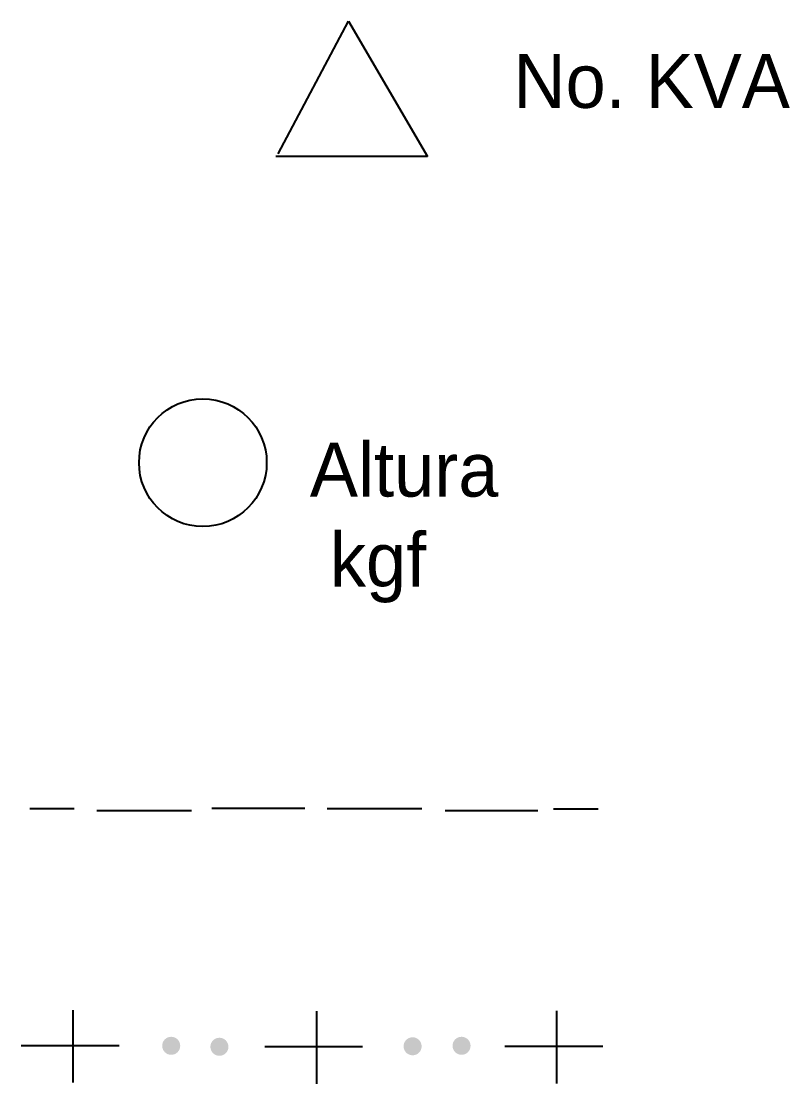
# Model space of a CAD drawing. Header units: millimetres. Extents: x -3588 to 75209, y -3737 to 38254.
# Drawn here: x 20870.9 to 21050.8, y 34449 to 34697.7 of the extents above; entities that cross this region are included whole.
import ezdxf

# ---------------------------------------------------------------- set-up
doc = ezdxf.new("R2010")
doc.units = ezdxf.units.MM

msp = doc.modelspace()

# ---------------------------------------------------------------- hatches: boundary and pattern name
h = msp.add_hatch(color=10)
h.dxf.hatch_style = 1
h.paths.add_polyline_path([(20903.856, 34457.883, 1), (20908.081, 34457.883, 1)])
h = msp.add_hatch(color=10)
h.dxf.hatch_style = 1
h.paths.add_polyline_path([(20915.146, 34457.657, 1), (20919.37, 34457.657, 1)])
h = msp.add_hatch(color=10)
h.dxf.hatch_style = 1
h.paths.add_polyline_path([(20960.383, 34457.771, 1), (20964.608, 34457.771, 1)])
h = msp.add_hatch(color=10)
h.dxf.hatch_style = 1
h.paths.add_polyline_path([(20971.843, 34457.886, 1), (20976.068, 34457.886, 1)])

# ---------------------------------------------------------------- linework, layer by layer
at = {"color": 10}
for p, q in [((20930.979, 34666.679), (20947.489, 34697.693)), ((20947.489, 34697.693), (20965.981, 34666.019)), ((20965.981, 34666.019), (20930.441, 34666.019)), ((20915.512, 34513.498), (20937.231, 34513.498)), ((20942.526, 34513.446), (20964.667, 34513.446)), ((20872.831, 34513.392), (20883.251, 34513.392)), ((20888.595, 34512.972), (20910.736, 34512.972)), ((20970.139, 34512.994), (20991.858, 34512.994)), ((20995.507, 34513.315), (21005.927, 34513.315)), ((20882.932, 34466.226), (20882.932, 34449.271)), ((20939.966, 34465.957), (20939.966, 34449.002)), ((20996.206, 34466.041), (20996.206, 34449.086)), ((20870.856, 34457.971), (20893.749, 34457.971)), ((20927.891, 34457.701), (20950.784, 34457.701)), ((20984.13, 34457.786), (21007.023, 34457.786))]:
    msp.add_line(p, q, dxfattribs=at)
msp.add_circle((20913.378, 34594.37), 14.946, dxfattribs=at)

# ---------------------------------------------------------------- texts
at = {"color": 10, "attachment_point": 1}
for s, width, gutter_width, insert, char_height in [('No. KVA', 180.2607, 63.088, (20986.136, 34690.032), 12.6175), ('Altura^J kgf ', 258.20631, 63.208, (20938.434, 34599.072), 12.64163)]:
    msp.add_mtext_dynamic_manual_height_columns(s, width=width, gutter_width=gutter_width, heights=[0], dxfattribs=dict(at, insert=insert, char_height=char_height))

doc.saveas('drawing.dxf')
